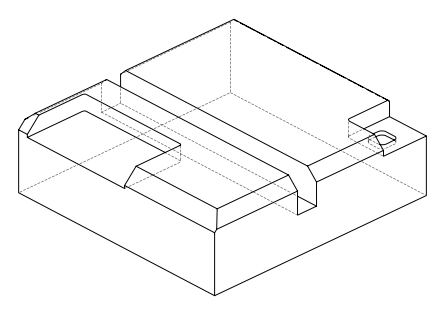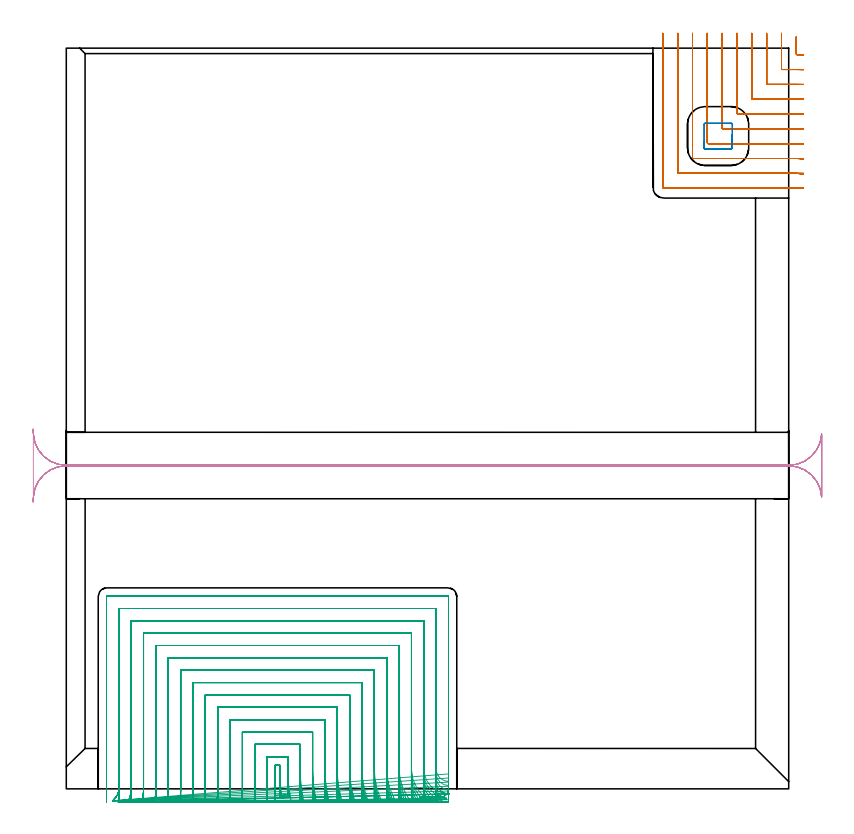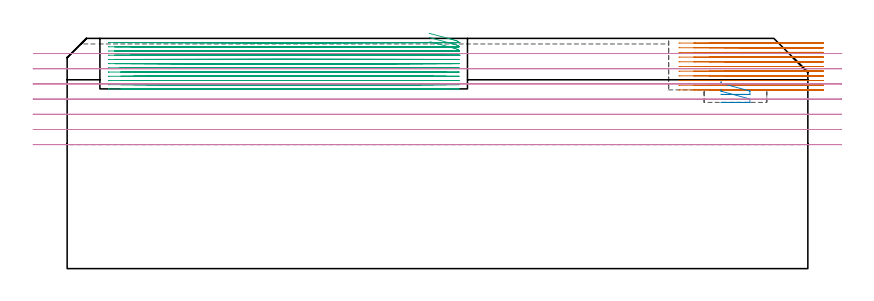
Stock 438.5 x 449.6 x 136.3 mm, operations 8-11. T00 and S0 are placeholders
(PLAN: 11 operations, 4 tool changes, 252.7 min)
(1 AREA_MILL | FG_CHAMFER_SURFACE | UGT0205_001 | 6.45 min | 11388 mm3)
(2 AREA_MILL_1 | FG_CHAMFER_SURFACE_1 | UGT0205_001 | 10.56 min | 36851 mm3)
(3 AREA_MILL_2 | FG_CHAMFER_SURFACE_2 | UGT0205_001 | 1.51 min | 7419 mm3)
(4 AREA_MILL_3 | FG_CHAMFER_SURFACE_3 | UGT0205_001 | 9.47 min | 15571 mm3)
(5 AREA_MILL_4 | FG_CHAMFER_SURFACE_4 | UGT0205_001 | 9.31 min | 31913 mm3)
(6 AREA_MILL_5 | FG_CHAMFER_SURFACE_5 | UGT0205_001 | 14.3 min | 59683 mm3)
(7 AREA_MILL_6 | FG_CHAMFER_SURFACE_6 | UGT0205_001 | 5.69 min | 1887 mm3)
(8 MILL_CORNER_NOTCH_RECTANGULAR | CORNER_NOTCH_RECTANGULAR | NXT0201_011 | Follow Part, ap 3, ae 75% | 24.22 min | 226849 mm3)
(9 MILL_RECTANGULAR_POCKET | POCKET_RECTANGULAR_STRAIGHT | UGT0201_104 | Follow Part, ap 5, ae 75% | 0.51 min | 9059 mm3)
(10 MILL_SLOT | SLOT_PARTIAL_RECTANGULAR | NXT0201_013 | Follow Part, ap 2.5, ae 75% | 156 min | 788472 mm3)
(11 MILL_RECTANGULAR_SLOT | SLOT_RECTANGULAR | UGT0201_019 | Follow Part, ap 10, ae 75% | 14.73 min | 1107672 mm3)
(TOOL UGT0205_001 | Chamfer Mill 20 x 3 x 45 deg. | D20 FL50 Z2)
(TOOL NXT0201_011 | ENDMILL 12mm [2P460-1200-NA 1630] | D12 FL38 Z6)
(TOOL UGT0201_104 | End Mill 20 mm | D20 FL22 Z2)
(TOOL NXT0201_013 | ENDMILL 10mm | D10 FL30 Z4)
(TOOL UGT0201_019 | End mill 40 mm | D40 FL63 Z6)
(OP 8 MILL_CORNER_NOTCH_RECTANGULAR)
G17 G21 G94 G90
T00 M6
G54
G17 G0 G90 X443.1 Y456.452 S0 M3
G43 Z146.3 H1
Z133.527
G94 G1 Y453.452 F250.
Y446.191 F500.
G3 X443.689 Y445.597 R0.6
G2 X444.5 Y445.586 R81.
G1 X447.499 Y445.529 F250.
G0 Z146.3
X434.1 Y458.6
Z133.527
G1 Y455.6
Y437.194 F500.
G3 X434.694 Y436.6 R0.6
G1 X442.972
G2 X444.5 Y436.584 R72.
G1 X447.499 Y436.52 F250.
G0 Z146.3
X425.1 Y458.6
Z133.527
G1 Y455.6
Y428.195 F500.
G3 X425.695 Y427.6 R0.6
G1 X442.972
G2 X444.5 Y427.581 R63.
G1 X447.499 Y427.509 F250.
G0 Z146.3
X416.1 Y458.6
Z133.527
G1 Y455.6
Y419.195 F500.
G3 X416.695 Y418.6 R0.6
G1 X442.972
G2 X444.5 Y418.578 R54.
G1 X447.499 Y418.494 F250.
G0 Z146.3
X407.1 Y458.6
Z133.527
G1 Y455.6
Y410.195 F500.
G3 X407.695 Y409.6 R0.6
G1 X442.972
G2 X444.5 Y409.574 R45.
G1 X447.498 Y409.472 F250.
G0 Z146.3
X398.1 Y458.6
Z133.527
G1 Y455.6
Y401.196 F500.
G3 X398.696 Y400.6 R0.6
G1 X442.972
G2 X444.5 Y400.568 R36.
G1 X447.497 Y400.44 F250.
G0 Z146.3
X389.1 Y458.6
Z133.527
G1 Y455.6
Y392.196 F500.
G3 X389.696 Y391.6 R0.6
G1 X442.972
G2 X444.5 Y391.557 R27.
G1 X447.495 Y391.387 F250.
G0 Z146.3
X380.1 Y458.6
Z133.527
G1 Y455.6
Y383.196 F500.
G3 X380.696 Y382.6 R0.6
G1 X442.972
G2 X444.5 Y382.535 R18.
G1 X447.489 Y382.28 F250.
G0 Z146.3
X371.1 Y458.6
Z133.527
G1 Y455.6
Y374.196 F500.
G3 X371.696 Y373.6 R0.6
G1 X442.972
G2 X444.5 Y373.469 R9.
G1 X447.456 Y372.96 F250.
G0 Z146.3
X362.1 Y458.6
Z133.527
G1 Y455.6
Y365.2 F500.
G3 X362.7 Y364.6 R0.6
G1 X442.972
X445.972 F250.
G0 Z146.3
X443.1 Y456.452
Z130.754
G1 Y453.452
Y446.191 F500.
G3 X443.689 Y445.597 R0.6
G2 X444.5 Y445.586 R81.
G1 X447.499 Y445.529 F250.
G0 Z146.3
X434.1 Y458.6
Z130.754
G1 Y455.6
Y437.194 F500.
G3 X434.694 Y436.6 R0.6
G1 X442.972
G2 X444.5 Y436.584 R72.
G1 X447.499 Y436.52 F250.
G0 Z146.3
X425.1 Y458.6
Z130.754
G1 Y455.6
Y428.195 F500.
G3 X425.695 Y427.6 R0.6
G1 X442.972
G2 X444.5 Y427.581 R63.
G1 X447.499 Y427.509 F250.
G0 Z146.3
X416.1 Y458.6
Z130.754
G1 Y455.6
Y419.195 F500.
G3 X416.695 Y418.6 R0.6
G1 X442.972
G2 X444.5 Y418.578 R54.
G1 X447.499 Y418.494 F250.
G0 Z146.3
X407.1 Y458.6
Z130.754
G1 Y455.6
Y410.195 F500.
G3 X407.695 Y409.6 R0.6
G1 X442.972
G2 X444.5 Y409.574 R45.
G1 X447.498 Y409.472 F250.
G0 Z146.3
X398.1 Y458.6
Z130.754
G1 Y455.6
Y401.196 F500.
G3 X398.696 Y400.6 R0.6
G1 X442.972
G2 X444.5 Y400.568 R36.
G1 X447.497 Y400.44 F250.
G0 Z146.3
X389.1 Y458.6
Z130.754
G1 Y455.6
Y392.196 F500.
G3 X389.696 Y391.6 R0.6
G1 X442.972
G2 X444.5 Y391.557 R27.
G1 X447.495 Y391.387 F250.
G0 Z146.3
X380.1 Y458.6
Z130.754
G1 Y455.6
Y383.196 F500.
G3 X380.696 Y382.6 R0.6
G1 X442.972
G2 X444.5 Y382.535 R18.
G1 X447.489 Y382.28 F250.
G0 Z146.3
X371.1 Y458.6
Z130.754
G1 Y455.6
Y374.196 F500.
G3 X371.696 Y373.6 R0.6
G1 X442.972
G2 X444.5 Y373.469 R9.
G1 X447.456 Y372.96 F250.
G0 Z146.3
X362.1 Y458.6
Z130.754
G1 Y455.6
Y365.2 F500.
G3 X362.7 Y364.6 R0.6
G1 X442.972
X445.972 F250.
G0 Z146.3
X443.1 Y456.452
Z127.982
G1 Y453.452
Y446.191 F500.
G3 X443.689 Y445.597 R0.6
G2 X444.5 Y445.586 R81.
G1 X447.499 Y445.529 F250.
G0 Z146.3
X434.1 Y458.6
Z127.982
G1 Y455.6
Y437.194 F500.
G3 X434.694 Y436.6 R0.6
G1 X442.972
G2 X444.5 Y436.584 R72.
G1 X447.499 Y436.52 F250.
G0 Z146.3
X425.1 Y458.6
Z127.982
G1 Y455.6
Y428.195 F500.
G3 X425.695 Y427.6 R0.6
G1 X442.972
G2 X444.5 Y427.581 R63.
G1 X447.499 Y427.509 F250.
G0 Z146.3
X416.1 Y458.6
Z127.982
G1 Y455.6
Y419.195 F500.
G3 X416.695 Y418.6 R0.6
G1 X442.972
G2 X444.5 Y418.578 R54.
G1 X447.499 Y418.494 F250.
G0 Z146.3
X407.1 Y458.6
Z127.982
G1 Y455.6
Y410.195 F500.
G3 X407.695 Y409.6 R0.6
G1 X442.972
G2 X444.5 Y409.574 R45.
G1 X447.498 Y409.472 F250.
G0 Z146.3
X398.1 Y458.6
Z127.982
G1 Y455.6
Y401.196 F500.
G3 X398.696 Y400.6 R0.6
G1 X442.972
G2 X444.5 Y400.568 R36.
G1 X447.497 Y400.44 F250.
G0 Z146.3
X389.1 Y458.6
Z127.982
G1 Y455.6
Y392.196 F500.
G3 X389.696 Y391.6 R0.6
G1 X442.972
G2 X444.5 Y391.557 R27.
G1 X447.495 Y391.387 F250.
G0 Z146.3
X380.1 Y458.6
Z127.982
G1 Y455.6
Y383.196 F500.
G3 X380.696 Y382.6 R0.6
G1 X442.972
G2 X444.5 Y382.535 R18.
G1 X447.489 Y382.28 F250.
G0 Z146.3
X371.1 Y458.6
Z127.982
G1 Y455.6
Y374.196 F500.
G3 X371.696 Y373.6 R0.6
G1 X442.972
G2 X444.5 Y373.469 R9.
G1 X447.456 Y372.96 F250.
G0 Z146.3
X362.1 Y458.6
Z127.982
G1 Y455.6
Y365.2 F500.
G3 X362.7 Y364.6 R0.6
G1 X442.972
X445.972 F250.
G0 Z146.3
X443.1 Y456.452
Z125.209
G1 Y453.452
Y446.191 F500.
G3 X443.689 Y445.597 R0.6
G2 X444.5 Y445.586 R81.
G1 X447.499 Y445.531 F250.
G0 Z146.3
X434.1 Y458.6
Z125.209
G1 Y455.6
Y437.194 F500.
G3 X434.694 Y436.6 R0.6
G1 X443.008
G2 X444.5 Y436.585 R72.
G1 X447.499 Y436.522 F250.
G0 Z146.3
X425.1 Y458.6
Z125.209
G1 Y455.6
Y428.195 F500.
G3 X425.695 Y427.6 R0.6
G1 X443.008
G2 X444.5 Y427.582 R63.
G1 X447.499 Y427.511 F250.
G0 Z146.3
X416.1 Y458.6
Z125.209
G1 Y455.6
Y419.195 F500.
G3 X416.695 Y418.6 R0.6
G1 X443.008
G2 X444.5 Y418.579 R54.
G1 X447.499 Y418.497 F250.
G0 Z146.3
X407.1 Y458.6
Z125.209
G1 Y455.6
Y410.195 F500.
G3 X407.695 Y409.6 R0.6
G1 X443.008
G2 X444.5 Y409.575 R45.
G1 X447.498 Y409.476 F250.
G0 Z146.3
X398.1 Y458.6
Z125.209
G1 Y455.6
Y401.196 F500.
G3 X398.696 Y400.6 R0.6
G1 X443.008
G2 X444.5 Y400.569 R36.
G1 X447.497 Y400.445 F250.
G0 Z146.3
X389.1 Y458.6
Z125.209
G1 Y455.6
Y392.196 F500.
G3 X389.696 Y391.6 R0.6
G1 X443.008
G2 X444.5 Y391.559 R27.
G1 X447.495 Y391.393 F250.
G0 Z146.3
X380.1 Y458.6
Z125.209
G1 Y455.6
Y383.196 F500.
G3 X380.696 Y382.6 R0.6
G1 X443.008
G2 X444.5 Y382.538 R18.
G1 X447.49 Y382.289 F250.
G0 Z146.3
X371.1 Y458.6
Z125.209
G1 Y455.6
Y374.196 F500.
G3 X371.696 Y373.6 R0.6
G1 X443.008
G2 X444.5 Y373.475 R9.
G1 X447.458 Y372.978 F250.
G0 Z146.3
X362.1 Y458.6
Z125.209
G1 Y455.6
Y365.2 F500.
G3 X362.7 Y364.6 R0.6
G1 X443.008
X446.008 F250.
G0 Z146.3
X443.1 Y456.452
Z122.436
G1 Y453.452
Y446.194 F500.
G3 X443.694 Y445.6 R0.6
G1 X444.279
X444.5
X447.5 Y445.592 F250.
G0 Z146.3
X434.1 Y458.6
Z122.436
G1 Y455.6
Y437.195 F500.
G3 X434.694 Y436.6 R0.6
G1 X444.279
X444.5
X447.5 Y436.59 F250.
G0 Z146.3
X425.1 Y458.6
Z122.436
G1 Y455.6
Y428.195 F500.
G3 X425.695 Y427.6 R0.6
G1 X444.279
X444.5
X447.5 Y427.589 F250.
G0 Z146.3
X416.1 Y458.6
Z122.436
G1 Y455.6
Y419.195 F500.
G3 X416.695 Y418.6 R0.6
G1 X444.279
X444.5
X447.5 Y418.587 F250.
G0 Z146.3
X407.1 Y458.6
Z122.436
G1 Y455.6
Y410.195 F500.
G3 X407.695 Y409.6 R0.6
G1 X444.279
X444.5 Y409.599
X447.5 Y409.585 F250.
G0 Z146.3
X398.1 Y458.6
Z122.436
G1 Y455.6
Y401.196 F500.
G3 X398.696 Y400.6 R0.6
G1 X444.279
X444.5 Y400.599
X447.5 Y400.581 F250.
G0 Z146.3
X389.1 Y458.6
Z122.436
G1 Y455.6
Y392.196 F500.
G3 X389.696 Y391.6 R0.6
G1 X444.279
X444.5 Y391.599
X447.5 Y391.575 F250.
G0 Z146.3
X380.1 Y458.6
Z122.436
G1 Y455.6
Y383.196 F500.
G3 X380.696 Y382.6 R0.6
G1 X444.279
G2 X444.5 Y382.599 R18.
G1 X447.5 Y382.562 F250.
G0 Z146.3
X371.1 Y458.6
Z122.436
G1 Y455.6
Y374.196 F500.
G3 X371.696 Y373.6 R0.6
G1 X444.279
G2 X444.5 Y373.597 R9.
G1 X447.499 Y373.524 F250.
G0 Z146.3
X362.1 Y458.6
Z122.436
G1 Y455.6
Y365.2 F500.
G3 X362.7 Y364.6 R0.6
G1 X444.279
X447.279 F250.
G0 Z146.3
X443.1 Y456.452
Z119.664
G1 Y453.452
Y446.194 F500.
G3 X443.694 Y445.6 R0.6
G1 X444.5
X447.5 F250.
G0 Z146.3
X434.1 Y458.6
Z119.664
G1 Y455.6
Y437.194 F500.
G3 X434.694 Y436.6 R0.6
G1 X444.5
X447.5 F250.
G0 Z146.3
X425.1 Y458.6
Z119.664
G1 Y455.6
Y428.195 F500.
G3 X425.695 Y427.6 R0.6
G1 X444.5
X447.5 F250.
G0 Z146.3
X416.1 Y458.6
Z119.664
G1 Y455.6
Y419.195 F500.
G3 X416.695 Y418.6 R0.6
G1 X444.5
X447.5 F250.
G0 Z146.3
X407.1 Y458.6
Z119.664
G1 Y455.6
Y410.195 F500.
G3 X407.695 Y409.6 R0.6
G1 X444.5
X447.5 F250.
G0 Z146.3
X398.1 Y458.6
Z119.664
G1 Y455.6
Y401.196 F500.
G3 X398.696 Y400.6 R0.6
G1 X444.5
X447.5 F250.
G0 Z146.3
X389.1 Y458.6
Z119.664
G1 Y455.6
Y392.196 F500.
G3 X389.696 Y391.6 R0.6
G1 X444.5
X447.5 F250.
G0 Z146.3
X380.1 Y458.6
Z119.664
G1 Y455.6
Y383.196 F500.
G3 X380.696 Y382.6 R0.6
G1 X444.5
X447.5 F250.
G0 Z146.3
X371.1 Y458.6
Z119.664
G1 Y455.6
Y374.196 F500.
G3 X371.696 Y373.6 R0.6
G1 X444.5
X447.5 F250.
G0 Z146.3
X362.1 Y458.6
Z119.664
G1 Y455.6
Y365.2 F500.
G3 X362.7 Y364.6 R0.6
G1 X444.5
X447.5 F250.
G0 Z146.3
X443.1 Y456.452
Z116.891
G1 Y453.452
Y446.194 F500.
G3 X443.694 Y445.6 R0.6
G1 X444.5
X447.5 F250.
G0 Z146.3
X434.1 Y458.6
Z116.891
G1 Y455.6
Y437.194 F500.
G3 X434.694 Y436.6 R0.6
G1 X444.5
X447.5 F250.
G0 Z146.3
X425.1 Y458.6
Z116.891
G1 Y455.6
Y428.195 F500.
G3 X425.695 Y427.6 R0.6
G1 X444.5
X447.5 F250.
G0 Z146.3
X416.1 Y458.6
Z116.891
G1 Y455.6
Y419.195 F500.
G3 X416.695 Y418.6 R0.6
G1 X444.5
X447.5 F250.
G0 Z146.3
X407.1 Y458.6
Z116.891
G1 Y455.6
Y410.195 F500.
G3 X407.695 Y409.6 R0.6
G1 X444.5
X447.5 F250.
G0 Z146.3
X398.1 Y458.6
Z116.891
G1 Y455.6
Y401.196 F500.
G3 X398.696 Y400.6 R0.6
G1 X444.5
X447.5 F250.
G0 Z146.3
X389.1 Y458.6
Z116.891
G1 Y455.6
Y392.196 F500.
G3 X389.696 Y391.6 R0.6
G1 X444.5
X447.5 F250.
G0 Z146.3
X380.1 Y458.6
Z116.891
G1 Y455.6
Y383.196 F500.
G3 X380.696 Y382.6 R0.6
G1 X444.5
X447.5 F250.
G0 Z146.3
X371.1 Y458.6
Z116.891
G1 Y455.6
Y374.196 F500.
G3 X371.696 Y373.6 R0.6
G1 X444.5
X447.5 F250.
G0 Z146.3
X362.1 Y458.6
Z116.891
G1 Y455.6
Y365.2 F500.
G3 X362.7 Y364.6 R0.6
G1 X444.5
X447.5 F250.
G0 Z146.3
X443.1 Y456.452
Z114.118
G1 Y453.452
Y446.194 F500.
G3 X443.694 Y445.6 R0.6
G1 X444.5
X447.5 F250.
G0 Z146.3
X434.1 Y458.6
Z114.118
G1 Y455.6
Y437.194 F500.
G3 X434.694 Y436.6 R0.6
G1 X444.5
X447.5 F250.
G0 Z146.3
X425.1 Y458.6
Z114.118
G1 Y455.6
Y428.195 F500.
G3 X425.695 Y427.6 R0.6
G1 X444.5
X447.5 F250.
G0 Z146.3
X416.1 Y458.6
Z114.118
G1 Y455.6
Y419.195 F500.
G3 X416.695 Y418.6 R0.6
G1 X444.5
X447.5 F250.
G0 Z146.3
X407.1 Y458.6
Z114.118
G1 Y455.6
Y410.195 F500.
G3 X407.695 Y409.6 R0.6
G1 X444.5
X447.5 F250.
G0 Z146.3
X398.1 Y458.6
Z114.118
G1 Y455.6
Y401.196 F500.
G3 X398.696 Y400.6 R0.6
G1 X444.5
X447.5 F250.
G0 Z146.3
X389.1 Y458.6
Z114.118
G1 Y455.6
Y392.196 F500.
G3 X389.696 Y391.6 R0.6
G1 X444.5
X447.5 F250.
G0 Z146.3
X380.1 Y458.6
Z114.118
G1 Y455.6
Y383.196 F500.
G3 X380.696 Y382.6 R0.6
G1 X444.5
X447.5 F250.
G0 Z146.3
X371.1 Y458.6
Z114.118
G1 Y455.6
Y374.196 F500.
G3 X371.696 Y373.6 R0.6
G1 X444.5
X447.5 F250.
G0 Z146.3
X362.1 Y458.6
Z114.118
G1 Y455.6
Y365.2 F500.
G3 X362.7 Y364.6 R0.6
G1 X444.5
X447.5 F250.
G0 Z146.3
X443.1 Y456.452
Z111.345
G1 Y453.452
Y446.194 F500.
G3 X443.694 Y445.6 R0.6
G1 X444.5
X447.5 F250.
G0 Z146.3
X434.1 Y458.6
Z111.345
G1 Y455.6
Y437.194 F500.
G3 X434.694 Y436.6 R0.6
G1 X444.5
X447.5 F250.
G0 Z146.3
X425.1 Y458.6
Z111.345
G1 Y455.6
Y428.195 F500.
G3 X425.695 Y427.6 R0.6
G1 X444.5
X447.5 F250.
G0 Z146.3
X416.1 Y458.6
Z111.345
G1 Y455.6
Y419.195 F500.
G3 X416.695 Y418.6 R0.6
G1 X444.5
X447.5 F250.
G0 Z146.3
X407.1 Y458.6
Z111.345
G1 Y455.6
Y410.195 F500.
G3 X407.695 Y409.6 R0.6
G1 X444.5
X447.5 F250.
G0 Z146.3
X398.1 Y458.6
Z111.345
G1 Y455.6
Y401.196 F500.
G3 X398.696 Y400.6 R0.6
G1 X444.5
X447.5 F250.
G0 Z146.3
X389.1 Y458.6
Z111.345
G1 Y455.6
Y392.196 F500.
G3 X389.696 Y391.6 R0.6
G1 X444.5
X447.5 F250.
G0 Z146.3
X380.1 Y458.6
Z111.345
G1 Y455.6
Y383.196 F500.
G3 X380.696 Y382.6 R0.6
G1 X444.5
X447.5 F250.
G0 Z146.3
X371.1 Y458.6
Z111.345
G1 Y455.6
Y374.196 F500.
G3 X371.696 Y373.6 R0.6
G1 X444.5
X447.5 F250.
G0 Z146.3
X362.1 Y458.6
Z111.345
G1 Y455.6
Y365.2 F500.
G3 X362.7 Y364.6 R0.6
G1 X444.5
X447.5 F250.
G0 Z146.3
X443.1 Y456.452
Z108.573
G1 Y453.452
Y446.194 F500.
G3 X443.694 Y445.6 R0.6
G1 X444.5
X447.5 F250.
G0 Z146.3
X434.1 Y458.6
Z108.573
G1 Y455.6
Y437.194 F500.
G3 X434.694 Y436.6 R0.6
G1 X444.5
X447.5 F250.
G0 Z146.3
X425.1 Y458.6
Z108.573
G1 Y455.6
Y428.195 F500.
G3 X425.695 Y427.6 R0.6
G1 X444.5
X447.5 F250.
G0 Z146.3
X416.1 Y458.6
Z108.573
G1 Y455.6
Y419.195 F500.
G3 X416.695 Y418.6 R0.6
G1 X444.5
X447.5 F250.
G0 Z146.3
X407.1 Y458.6
Z108.573
G1 Y455.6
Y410.195 F500.
G3 X407.695 Y409.6 R0.6
G1 X444.5
X447.5 F250.
G0 Z146.3
X398.1 Y458.6
Z108.573
G1 Y455.6
Y401.196 F500.
G3 X398.696 Y400.6 R0.6
G1 X444.5
X447.5 F250.
G0 Z146.3
X389.1 Y458.6
Z108.573
G1 Y455.6
Y392.196 F500.
G3 X389.696 Y391.6 R0.6
G1 X444.5
X447.5 F250.
G0 Z146.3
X380.1 Y458.6
Z108.573
G1 Y455.6
Y383.196 F500.
G3 X380.696 Y382.6 R0.6
G1 X444.5
X447.5 F250.
G0 Z146.3
X371.1 Y458.6
Z108.573
G1 Y455.6
Y374.196 F500.
G3 X371.696 Y373.6 R0.6
G1 X444.5
X447.5 F250.
G0 Z146.3
X362.1 Y458.6
Z108.573
G1 Y455.6
Y365.2 F500.
G3 X362.7 Y364.6 R0.6
G1 X444.5
X447.5 F250.
G0 Z146.3
X443.1 Y456.452
Z105.8
G1 Y453.452
Y446.194 F500.
G3 X443.694 Y445.6 R0.6
G1 X444.5
X447.5 F250.
G0 Z146.3
X434.1 Y458.6
Z105.8
G1 Y455.6
Y437.194 F500.
G3 X434.694 Y436.6 R0.6
G1 X444.5
X447.5 F250.
G0 Z146.3
X425.1 Y458.6
Z105.8
G1 Y455.6
Y428.195 F500.
G3 X425.695 Y427.6 R0.6
G1 X444.5
X447.5 F250.
G0 Z146.3
X416.1 Y458.6
Z105.8
G1 Y455.6
Y419.195 F500.
G3 X416.695 Y418.6 R0.6
G1 X444.5
X447.5 F250.
G0 Z146.3
X407.1 Y458.6
Z105.8
G1 Y455.6
Y410.195 F500.
G3 X407.695 Y409.6 R0.6
G1 X444.5
X447.5 F250.
G0 Z146.3
X398.1 Y458.6
Z105.8
G1 Y455.6
Y401.196 F500.
G3 X398.696 Y400.6 R0.6
G1 X444.5
X447.5 F250.
G0 Z146.3
X389.1 Y458.6
Z105.8
G1 Y455.6
Y392.196 F500.
G3 X389.696 Y391.6 R0.6
G1 X444.5
X447.5 F250.
G0 Z146.3
X380.1 Y458.6
Z105.8
G1 Y455.6
Y383.196 F500.
G3 X380.696 Y382.6 R0.6
G1 X444.5
X447.5 F250.
G0 Z146.3
X371.1 Y458.6
Z105.8
G1 Y455.6
Y374.196 F500.
G3 X371.696 Y373.6 R0.6
G1 X444.5
X447.5 F250.
G0 Z146.3
X362.1 Y458.6
Z105.8
G1 Y455.6
Y365.2 F500.
G3 X362.7 Y364.6 R0.6
G1 X444.5
X447.5 F250.
G0 Z146.3
M5
M2
(OP 9 MILL_RECTANGULAR_POCKET)
G17 G21 G94 G90
T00 M6
G54
G17 G0 G90 X387.1 Y392.921 S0 M3
G43 Z146.3 H0
Z110.875
G94 G1 Y389.1 Z109.851 F250.
Y389.016 Z109.829
X387.166 Y388.792 Z109.766
X387.301 Y388.601 Z109.703
X387.492 Y388.466 Z109.641
X387.716 Y388.4 Z109.578
X403.584 Z105.326
X403.808 Y388.466 Z105.264
X403.999 Y388.601 Z105.201
X404.134 Y388.792 Z105.138
X404.2 Y389.016 Z105.076
Y396.25 Z103.137
Y403.4 F500.
G3 X403.5 Y404.1 R0.7
G1 X387.8
G3 X387.1 Y403.4 R0.7
G1 Y389.1
G3 X387.8 Y388.4 R0.7
G1 X403.5
G3 X404.2 Y389.1 R0.7
G1 Y396.25
Y397.25
G0 X387.1 Y392.921 Z106.137
G1 Y389.1 Z105.114 F250.
Y389.016 Z105.091
X387.166 Y388.792 Z105.028
X387.301 Y388.601 Z104.966
X387.492 Y388.466 Z104.903
X387.716 Y388.4 Z104.841
X403.584 Z100.589
X403.808 Y388.466 Z100.526
X403.999 Y388.601 Z100.464
X404.134 Y388.792 Z100.401
X404.2 Y389.016 Z100.338
Y396.25 Z98.4
Y403.4 F500.
G3 X403.5 Y404.1 R0.7
G1 X387.8
G3 X387.1 Y403.4 R0.7
G1 Y389.1
G3 X387.8 Y388.4 R0.7
G1 X403.5
G3 X404.2 Y389.1 R0.7
G1 Y396.25
Y397.25
G0 Z146.3
M5
M2
(OP 10 MILL_SLOT)
G17 G21 G94 G90
T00 M6
G54
G17 G0 G90 X136.533 Y-7.954 S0 M3
G43 Z146.3 H0
Z133.808
G94 G1 X136.007 Y-5. F250.
G2 X135.691 Y-3.117 R97.5 F500.
G1 X130.752 Y-3.896
G3 X126.821 Y-4.127 R5.
X126.9 Y-0.108 R102.5
G1 Y14.5
X129.5
Y12.077
G3 X130.752 Y-3.896 R102.5
G1 X135.691 Y-3.117
G2 X134.5 Y12.077 R97.5
G1 Y19.5
X121.9
Y-0.108
G2 X121.777 Y-5. R97.5
G1 X121.627 Y-7.996 F250.
X144.204 Y-7.946
X143.635 Y-5.
G2 X142. Y12.077 R90. F500.
G1 Y27.
X114.4
Y-0.108
G2 X114.267 Y-5. R90.
G1 X114.104 Y-7.996 F250.
X151.908 Y-7.935
X151.287 Y-5.
G2 X149.5 Y12.077 R82.5 F500.
G1 Y34.5
X106.9
Y-0.108
G2 X106.755 Y-5. R82.5
G1 X106.577 Y-7.995 F250.
X159.653 Y-7.921
X158.97 Y-5.
G2 X157. Y12.077 R75. F500.
G1 Y42.
X99.4
Y-0.108
G2 X99.24 Y-5. R75.
G1 X99.045 Y-7.994 F250.
X167.455 Y-7.902
X166.696 Y-5.
G2 X164.5 Y12.077 R67.5 F500.
G1 Y49.5
X91.9
Y-0.108
G2 X91.722 Y-5. R67.5
G1 X91.505 Y-7.992 F250.
X175.335 Y-7.876
X174.482 Y-5.
G2 X172. Y12.077 R60. F500.
G1 Y57.
X84.4
Y-0.108
G2 X84.2 Y-5. R60.
G1 X83.956 Y-7.99 F250.
X183.331 Y-7.837
X182.355 Y-5.
G2 X179.5 Y12.077 R52.5 F500.
G1 Y64.5
X76.9
Y-0.108
G2 X76.672 Y-5. R52.5
G1 X76.392 Y-7.987 F250.
X191.505 Y-7.776
X190.366 Y-5.
G2 X187. Y12.077 R45. F500.
G1 Y72.
X69.4
Y-0.108
G2 X69.133 Y-5. R45.
G1 X68.807 Y-7.982 F250.
X199.98 Y-7.671
X198.614 Y-5.
G2 X194.5 Y12.077 R37.5 F500.
G1 Y79.5
X61.9
Y-0.108
G2 X61.58 Y-5. R37.5
G1 X61.188 Y-7.974 F250.
X209.042 Y-7.467
X207.335 Y-5.
G2 X202. Y12.077 R30. F500.
G1 Y87.
X54.4
Y-0.108
G2 X53.998 Y-5. R30.
G1 X53.509 Y-7.96 F250.
X219.627 Y-6.953
X217.35 Y-5.
G2 X209.5 Y12.077 R22.5 F500.
G1 Y94.5
X46.9
Y-0.108
G2 X46.362 Y-5. R22.5
G1 X45.709 Y-7.928 F250.
X232.574 Y-2.987 F500.
X231.077 Y-2.895 F250.
G2 X217. Y12.077 R15. F500.
G1 Y102.
X39.4
Y-0.108
G2 X38.58 Y-5. R15.
G1 X37.601 Y-7.836 F250.
G0 X214.364 Y-5. Z139.3
G1 X227. Z135.914
X227.316 Z135.829
X228.111 Y-4.885 Z135.614
X228.877 Y-4.645 Z135.399
X229.595 Y-4.285 Z135.184
X230.246 Y-3.816 Z134.969
X230.814 Y-3.248 Z134.754
X231.284 Y-2.597 Z134.538
X231.644 Y-1.879 Z134.323
X231.885 Y-1.113 Z134.108
X232. Y-0.319 Z133.893
Y-0.002 Z133.808
Y4.577
G2 X224.5 Y12.077 R7.5 F500.
G1 Y109.5
X31.9
Y-0.108
G2 X30.085 Y-5. R7.5
G1 X28.128 Y-7.274 F250.
X232. Y9.077 F500.
Y12.077 F250.
Y116.7 F500.
G3 X231.7 Y117. R0.3
G1 X24.7
G3 X24.4 Y116.7 R0.3
G1 Y-0.108
Y-3.108 F250.
G0 Z146.3
X126.64 Y-7.997
Z131.317
G1 X126.783 Y-5.
G3 X126.9 Y-0.108 R102.5 F500.
G1 Y14.5
X129.5
Y9.584
G3 X130.543 Y-5. R102.5
G1 X135.597
G2 X134.5 Y9.584 R97.5
G1 Y19.5
X121.9
Y-0.108
G2 X121.777 Y-5. R97.5
G1 X121.627 Y-7.996 F250.
X143.676 Y-7.96
X143.19 Y-5.
G2 X142. Y9.584 R90. F500.
G1 Y27.
X114.4
Y-0.108
G2 X114.267 Y-5. R90.
G1 X114.104 Y-7.996 F250.
X151.33 Y-7.953
X150.799 Y-5.
G2 X149.5 Y9.584 R82.5 F500.
G1 Y34.5
X106.9
Y-0.108
G2 X106.755 Y-5. R82.5
G1 X106.577 Y-7.995 F250.
X159.015 Y-7.943
X158.432 Y-5.
G2 X157. Y9.584 R75. F500.
G1 Y42.
X99.4
Y-0.108
G2 X99.24 Y-5. R75.
G1 X99.045 Y-7.994 F250.
X166.743 Y-7.929
X166.094 Y-5.
G2 X164.5 Y9.584 R67.5 F500.
G1 Y49.5
X91.9
Y-0.108
G2 X91.722 Y-5. R67.5
G1 X91.505 Y-7.992 F250.
X174.529 Y-7.91
X173.799 Y-5.
G2 X172. Y9.584 R60. F500.
G1 Y57.
X84.4
Y-0.108
G2 X84.2 Y-5. R60.
G1 X83.956 Y-7.99 F250.
X182.4 Y-7.882
X181.566 Y-5.
G2 X179.5 Y9.584 R52.5 F500.
G1 Y64.5
X76.9
Y-0.108
G2 X76.672 Y-5. R52.5
G1 X76.392 Y-7.987 F250.
X190.401 Y-7.838
X189.429 Y-5.
G2 X187. Y9.584 R45. F500.
G1 Y72.
X69.4
Y-0.108
G2 X69.133 Y-5. R45.
G1 X68.807 Y-7.982 F250.
X198.619 Y-7.764
X197.452 Y-5.
G2 X194.5 Y9.584 R37.5 F500.
G1 Y79.5
X61.9
Y-0.108
G2 X61.58 Y-5. R37.5
G1 X61.188 Y-7.974 F250.
X207.242 Y-7.622
X205.784 Y-5.
G2 X202. Y9.584 R30. F500.
G1 Y87.
X54.4
Y-0.108
G2 X53.998 Y-5. R30.
G1 X53.509 Y-7.96 F250.
X216.811 Y-7.284
X214.867 Y-5.
G2 X209.5 Y9.584 R22.5 F500.
G1 Y94.5
X46.9
Y-0.108
G2 X46.362 Y-5. R22.5
G1 X45.709 Y-7.928 F250.
X230.949 Y-5.677
X228.055 Y-4.888
G2 X217. Y9.584 R15. F500.
G1 Y102.
X39.4
Y-0.108
G2 X38.58 Y-5. R15.
G1 X37.601 Y-7.836 F250.
G0 X214.364 Y-5. Z136.808
G1 X227. Z133.422
X227.316 Z133.338
X228.111 Y-4.885 Z133.123
X228.877 Y-4.645 Z132.907
X229.595 Y-4.285 Z132.692
X230.246 Y-3.816 Z132.477
X230.814 Y-3.248 Z132.262
X231.284 Y-2.597 Z132.047
X231.644 Y-1.879 Z131.832
X231.885 Y-1.113 Z131.617
X232. Y-0.319 Z131.401
Y-0.002 Z131.317
Y2.084
G2 X224.5 Y9.584 R7.5 F500.
G1 Y109.5
X31.9
Y-0.108
G2 X30.085 Y-5. R7.5
G1 X28.128 Y-7.274 F250.
X232. Y6.584 F500.
Y9.584 F250.
Y116.7 F500.
G3 X231.7 Y117. R0.3
G1 X24.7
G3 X24.4 Y116.7 R0.3
G1 Y-0.108
Y-3.108 F250.
G0 Z146.3
X126.64 Y-7.997
Z128.825
G1 X126.783 Y-5.
G3 X126.9 Y-0.108 R102.5 F500.
G1 Y14.5
X129.5
Y7.092
G3 X130.216 Y-5. R102.5
G1 X135.253
G2 X134.5 Y7.092 R97.5
G1 Y19.5
X121.9
Y-0.108
G2 X121.777 Y-5. R97.5
G1 X121.627 Y-7.996 F250.
X143.219 Y-7.973
X142.816 Y-5.
G2 X142. Y7.092 R90. F500.
G1 Y27.
X114.4
Y-0.108
G2 X114.267 Y-5. R90.
G1 X114.104 Y-7.996 F250.
X150.831 Y-7.968
X150.391 Y-5.
G2 X149.5 Y7.092 R82.5 F500.
G1 Y34.5
X106.9
Y-0.108
G2 X106.755 Y-5. R82.5
G1 X106.577 Y-7.995 F250.
X158.465 Y-7.961
X157.981 Y-5.
G2 X157. Y7.092 R75. F500.
G1 Y42.
X99.4
Y-0.108
G2 X99.24 Y-5. R75.
G1 X99.045 Y-7.994 F250.
X166.129 Y-7.951
X165.592 Y-5.
G2 X164.5 Y7.092 R67.5 F500.
G1 Y49.5
X91.9
Y-0.108
G2 X91.722 Y-5. R67.5
G1 X91.505 Y-7.992 F250.
X173.836 Y-7.938
X173.231 Y-5.
G2 X172. Y7.092 R60. F500.
G1 Y57.
X84.4
Y-0.108
G2 X84.2 Y-5. R60.
G1 X83.956 Y-7.99 F250.
X181.602 Y-7.919
X180.911 Y-5.
G2 X179.5 Y7.092 R52.5 F500.
G1 Y64.5
X76.9
Y-0.108
G2 X76.672 Y-5. R52.5
G1 X76.392 Y-7.987 F250.
X189.461 Y-7.89
X188.655 Y-5.
G2 X187. Y7.092 R45. F500.
G1 Y72.
X69.4
Y-0.108
G2 X69.133 Y-5. R45.
G1 X68.807 Y-7.982 F250.
X197.47 Y-7.84
X196.503 Y-5.
G2 X194.5 Y7.092 R37.5 F500.
G1 Y79.5
X61.9
Y-0.108
G2 X61.58 Y-5. R37.5
G1 X61.188 Y-7.974 F250.
X205.754 Y-7.746
X204.545 Y-5.
G2 X202. Y7.092 R30. F500.
G1 Y87.
X54.4
Y-0.108
G2 X53.998 Y-5. R30.
G1 X53.509 Y-7.96 F250.
X214.637 Y-7.53
X213.025 Y-5.
G2 X209.5 Y7.092 R22.5 F500.
G1 Y94.5
X46.9
Y-0.108
G2 X46.362 Y-5. R22.5
G1 X45.709 Y-7.928 F250.
X225.542 Y-6.775
X223.123 Y-5.
G2 X217. Y7.092 R15. F500.
G1 Y102.
X39.4
Y-0.108
G2 X38.58 Y-5. R15.
G1 X37.601 Y-7.836 F250.
G0 X214.77 Y-5. Z134.317
G1 X227.316 Z130.955
X228.159 Y-4.874 Z130.726
X228.969 Y-4.607 Z130.498
X229.721 Y-4.207 Z130.27
X230.395 Y-3.684 Z130.041
X230.97 Y-3.056 Z129.813
X231.431 Y-2.339 Z129.584
X231.763 Y-1.554 Z129.356
X231.957 Y-0.724 Z129.128
X232. Y-0.206 Z128.988
Y-0.002 Z128.934
Y-0.206 Z128.879
X231.983 Y-0.408 Z128.825
G2 X224.5 Y7.092 R7.5 F500.
G1 Y109.5
X31.9
Y-0.108
G2 X30.085 Y-5. R7.5
G1 X28.128 Y-7.274 F250.
X232. Y4.092 F500.
Y7.092 F250.
Y116.7 F500.
G3 X231.7 Y117. R0.3
G1 X24.7
G3 X24.4 Y116.7 R0.3
G1 Y-0.108
Y-3.108 F250.
G0 Z146.3
X126.64 Y-7.997
Z126.333
G1 X126.783 Y-5.
G3 X126.9 Y-0.108 R102.5 F500.
G1 Y14.5
X129.5
Y4.598
G3 X129.95 Y-5. R102.5
G1 X134.974
G2 X134.5 Y4.598 R97.5
G1 Y19.5
X121.9
Y-0.108
G2 X121.777 Y-5. R97.5
G1 X121.627 Y-7.996 F250.
X142.833 Y-7.983
X142.513 Y-5.
G2 X142. Y4.598 R90. F500.
G1 Y27.
X114.4
Y-0.108
G2 X114.267 Y-5. R90.
G1 X114.104 Y-7.996 F250.
X150.409 Y-7.98
X150.06 Y-5.
G2 X149.5 Y4.598 R82.5 F500.
G1 Y34.5
X106.9
Y-0.108
G2 X106.755 Y-5. R82.5
G1 X106.577 Y-7.995 F250.
X158.001 Y-7.975
X157.617 Y-5.
G2 X157. Y4.598 R75. F500.
G1 Y42.
X99.4
Y-0.108
G2 X99.24 Y-5. R75.
G1 X99.045 Y-7.994 F250.
X165.613 Y-7.97
X165.186 Y-5.
G2 X164.5 Y4.598 R67.5 F500.
G1 Y49.5
X91.9
Y-0.108
G2 X91.722 Y-5. R67.5
G1 X91.505 Y-7.992 F250.
X173.253 Y-7.961
X172.773 Y-5.
G2 X172. Y4.598 R60. F500.
G1 Y57.
X84.4
Y-0.108
G2 X84.2 Y-5. R60.
G1 X83.956 Y-7.99 F250.
X180.933 Y-7.949
X180.385 Y-5.
G2 X179.5 Y4.598 R52.5 F500.
G1 Y64.5
X76.9
Y-0.108
G2 X76.672 Y-5. R52.5
G1 X76.392 Y-7.987 F250.
X188.675 Y-7.931
X188.036 Y-5.
G2 X187. Y4.598 R45. F500.
G1 Y72.
X69.4
Y-0.108
G2 X69.133 Y-5. R45.
G1 X68.807 Y-7.982 F250.
X196.517 Y-7.9
X195.749 Y-5.
G2 X194.5 Y4.598 R37.5 F500.
G1 Y79.5
X61.9
Y-0.108
G2 X61.58 Y-5. R37.5
G1 X61.188 Y-7.974 F250.
X204.537 Y-7.842
X203.577 Y-5.
G2 X202. Y4.598 R30. F500.
G1 Y87.
X54.4
Y-0.108
G2 X53.998 Y-5. R30.
G1 X53.509 Y-7.96 F250.
X212.93 Y-7.713
X211.65 Y-5.
G2 X209.5 Y4.598 R22.5 F500.
G1 Y94.5
X46.9
Y-0.108
G2 X46.362 Y-5. R22.5
G1 X45.709 Y-7.928 F250.
X222.393 Y-7.305
X220.473 Y-5.
G2 X217. Y4.598 R15. F500.
G1 Y102.
X39.4
Y-0.108
G2 X38.58 Y-5. R15.
G1 X37.601 Y-7.836 F250.
X232.599 Y-3.027 F500.
X231.109 Y-2.849 F250.
G2 X224.5 Y4.598 R7.5 F500.
G1 Y109.5
X31.9
Y-0.108
G2 X30.085 Y-5. R7.5
G1 X28.128 Y-7.274 F250.
X232. Y1.598 F500.
Y4.598 F250.
Y116.7 F500.
G3 X231.7 Y117. R0.3
G1 X24.7
G3 X24.4 Y116.7 R0.3
G1 Y-0.108
Y-3.108 F250.
G0 Z146.3
X126.64 Y-7.997
Z123.842
G1 X126.783 Y-5.
G3 X126.9 Y-0.108 R102.5 F500.
G1 Y14.5
X129.5
Y1.694
G3 X129.719 Y-5. R102.5
G1 X134.73
G2 X134.5 Y1.694 R97.5
G1 Y19.5
X121.9
Y-0.108
G2 X121.777 Y-5. R97.5
G1 X121.627 Y-7.996 F250.
X142.472 Y-7.992
X142.249 Y-5.
G2 X142. Y1.694 R90. F500.
G1 Y27.
X114.4
Y-0.108
G2 X114.267 Y-5. R90.
G1 X114.104 Y-7.996 F250.
X150.015 Y-7.99
X149.772 Y-5.
G2 X149.5 Y1.694 R82.5 F500.
G1 Y34.5
X106.9
Y-0.108
G2 X106.755 Y-5. R82.5
G1 X106.577 Y-7.995 F250.
X157.567 Y-7.988
X157.299 Y-5.
G2 X157. Y1.694 R75. F500.
G1 Y42.
X99.4
Y-0.108
G2 X99.24 Y-5. R75.
G1 X99.045 Y-7.994 F250.
X165.13 Y-7.985
X164.833 Y-5.
G2 X164.5 Y1.694 R67.5 F500.
G1 Y49.5
X91.9
Y-0.108
G2 X91.722 Y-5. R67.5
G1 X91.505 Y-7.992 F250.
X172.709 Y-7.981
X172.375 Y-5.
G2 X172. Y1.694 R60. F500.
G1 Y57.
X84.4
Y-0.108
G2 X84.2 Y-5. R60.
G1 X83.956 Y-7.99 F250.
X180.311 Y-7.976
X179.928 Y-5.
G2 X179.5 Y1.694 R52.5 F500.
G1 Y64.5
X76.9
Y-0.108
G2 X76.672 Y-5. R52.5
G1 X76.392 Y-7.987 F250.
X187.947 Y-7.967
X187.501 Y-5.
G2 X187. Y1.694 R45. F500.
G1 Y72.
X69.4
Y-0.108
G2 X69.133 Y-5. R45.
G1 X68.807 Y-7.982 F250.
X195.638 Y-7.952
X195.102 Y-5.
G2 X194.5 Y1.694 R37.5 F500.
G1 Y79.5
X61.9
Y-0.108
G2 X61.58 Y-5. R37.5
G1 X61.188 Y-7.974 F250.
X203.426 Y-7.924
X202.756 Y-5.
G2 X202. Y1.694 R30. F500.
G1 Y87.
X54.4
Y-0.108
G2 X53.998 Y-5. R30.
G1 X53.509 Y-7.96 F250.
X211.411 Y-7.864
X210.519 Y-5.
G2 X209.5 Y1.694 R22.5 F500.
G1 Y94.5
X46.9
Y-0.108
G2 X46.362 Y-5. R22.5
G1 X45.709 Y-7.928 F250.
X219.915 Y-7.685
X218.576 Y-5.
G2 X217. Y1.694 R15. F500.
G1 Y102.
X39.4
Y-0.108
G2 X38.58 Y-5. R15.
G1 X37.601 Y-7.836 F250.
X230.907 Y-6.31
X228.298 Y-4.829
G2 X224.5 Y1.694 R7.5 F500.
G1 Y109.5
X31.9
Y-0.108
G2 X30.085 Y-5. R7.5
G1 X28.128 Y-7.274 F250.
X232. Y-1.306 F500.
Y1.694 F250.
Y116.7 F500.
G3 X231.7 Y117. R0.3
G1 X24.7
G3 X24.4 Y116.7 R0.3
G1 Y-0.108
Y-3.108 F250.
G0 Z146.3
X126.656 Y-7.997
Z121.35
G1 X126.793 Y-5.
G3 X126.9 Y-0.314 R102.5 F500.
G1 Y14.5
X129.5
Y-0.307
G3 X129.607 Y-5. R102.5
G1 X134.613
G2 X134.5 Y-0.307 R97.5
G1 Y19.5
X121.9
Y-0.314
G2 X121.787 Y-5. R97.5
G1 X121.643 Y-7.997 F250.
X142.279 Y-7.996
X142.122 Y-5.
G2 X142. Y-0.307 R90. F500.
G1 Y27.
X114.4
Y-0.314
G2 X114.278 Y-5. R90.
G1 X114.122 Y-7.996 F250.
X149.804 Y-7.995
X149.634 Y-5.
G2 X149.5 Y-0.307 R82.5 F500.
G1 Y34.5
X106.9
Y-0.314
G2 X106.767 Y-5. R82.5
G1 X106.596 Y-7.995 F250.
X157.335 Y-7.994
X157.147 Y-5.
G2 X157. Y-0.307 R75. F500.
G1 Y42.
X99.4
Y-0.314
G2 X99.253 Y-5. R75.
G1 X99.066 Y-7.994 F250.
X164.872 Y-7.993
X164.663 Y-5.
G2 X164.5 Y-0.307 R67.5 F500.
G1 Y49.5
X91.9
Y-0.314
G2 X91.737 Y-5. R67.5
G1 X91.529 Y-7.993 F250.
X172.418 Y-7.991
X172.184 Y-5.
G2 X172. Y-0.307 R60. F500.
G1 Y57.
X84.4
Y-0.314
G2 X84.217 Y-5. R60.
G1 X83.982 Y-7.991 F250.
X179.978 Y-7.988
X179.71 Y-5.
G2 X179.5 Y-0.307 R52.5 F500.
G1 Y64.5
X76.9
Y-0.314
G2 X76.69 Y-5. R52.5
G1 X76.423 Y-7.988 F250.
X187.558 Y-7.984
X187.245 Y-5.
G2 X187. Y-0.307 R45. F500.
G1 Y72.
X69.4
Y-0.314
G2 X69.155 Y-5. R45.
G1 X68.843 Y-7.984 F250.
X195.17 Y-7.976
X194.795 Y-5.
G2 X194.5 Y-0.307 R37.5 F500.
G1 Y79.5
X61.9
Y-0.314
G2 X61.606 Y-5. R37.5
G1 X61.231 Y-7.976 F250.
X202.839 Y-7.963
X202.369 Y-5.
G2 X202. Y-0.307 R30. F500.
G1 Y87.
X54.4
Y-0.314
G2 X54.032 Y-5. R30.
G1 X53.563 Y-7.963 F250.
X210.62 Y-7.934
X209.995 Y-5.
G2 X209.5 Y-0.307 R22.5 F500.
G1 Y94.5
X46.9
Y-0.314
G2 X46.407 Y-5. R22.5
G1 X45.782 Y-7.934 F250.
X218.691 Y-7.849
X217.753 Y-5.
G2 X217. Y-0.307 R15. F500.
G1 Y102.
X39.4
Y-0.314
G2 X38.649 Y-5. R15.
G1 X37.712 Y-7.85 F250.
X228.026 Y-7.34
X226.149 Y-5.
G2 X224.5 Y-0.307 R7.5 F500.
G1 Y109.5
X31.9
Y-0.314
G2 X30.256 Y-5. R7.5
G1 X28.381 Y-7.342 F250.
X232. Y-3.307 F500.
Y-0.307 F250.
Y116.7 F500.
G3 X231.7 Y117. R0.3
G1 X24.7
G3 X24.4 Y116.7 R0.3
G1 Y-0.314
Y-3.314 F250.
G0 Z146.3
X126.85 Y-8.
Z118.858
G1 X126.891 Y-5.
G3 X126.9 Y-3.618 R102.5 F500.
G1 Y14.5
X129.5
Y-3.623
G3 X129.509 Y-5. R102.5
G1 X134.51
G2 X134.5 Y-3.623 R97.5
G1 Y19.5
X121.9
Y-3.618
G2 X121.89 Y-5. R97.5
G1 X121.848 Y-8. F250.
X142.056
X142.011 Y-5.
G2 X142. Y-3.623 R90. F500.
G1 Y27.
X114.4
Y-3.618
G2 X114.389 Y-5. R90.
G1 X114.343 Y-8. F250.
X149.562
X149.511 Y-5.
G2 X149.5 Y-3.623 R82.5 F500.
G1 Y34.5
X106.9
Y-3.618
G2 X106.888 Y-5. R82.5
G1 X106.838 Y-8. F250.
X157.068 Y-7.999
X157.013 Y-5.
G2 X157. Y-3.623 R75. F500.
G1 Y42.
X99.4
Y-3.618
G2 X99.387 Y-5. R75.
G1 X99.332 Y-7.999 F250.
X164.575
X164.514 Y-5.
G2 X164.5 Y-3.623 R67.5 F500.
G1 Y49.5
X91.9
Y-3.618
G2 X91.886 Y-5. R67.5
G1 X91.824 Y-7.999 F250.
X172.085
X172.016 Y-5.
G2 X172. Y-3.623 R60. F500.
G1 Y57.
X84.4
Y-3.618
G2 X84.384 Y-5. R60.
G1 X84.315 Y-7.999 F250.
X179.597
X179.518 Y-5.
G2 X179.5 Y-3.623 R52.5 F500.
G1 Y64.5
X76.9
Y-3.618
G2 X76.882 Y-5. R52.5
G1 X76.803 Y-7.999 F250.
X187.113
X187.021 Y-5.
G2 X187. Y-3.623 R45. F500.
G1 Y72.
X69.4
Y-3.618
G2 X69.379 Y-5. R45.
G1 X69.287 Y-7.999 F250.
X194.635 Y-7.998
X194.525 Y-5.
G2 X194.5 Y-3.623 R37.5 F500.
G1 Y79.5
X61.9
Y-3.618
G2 X61.875 Y-5. R37.5
G1 X61.764 Y-7.998 F250.
X202.169 Y-7.997
X202.032 Y-5.
G2 X202. Y-3.623 R30. F500.
G1 Y87.
X54.4
Y-3.618
G2 X54.368 Y-5. R30.
G1 X54.23 Y-7.997 F250.
X209.726 Y-7.994
X209.542 Y-5.
G2 X209.5 Y-3.623 R22.5 F500.
G1 Y94.5
X46.9
Y-3.618
G2 X46.858 Y-5. R22.5
G1 X46.673 Y-7.994 F250.
X217.339 Y-7.987
X217.063 Y-5.
G2 X217. Y-3.623 R15. F500.
G1 Y102.
X39.4
Y-3.618
G2 X39.336 Y-5. R15.
G1 X39.06 Y-7.987 F250.
X225.178 Y-7.949
X224.627 Y-5.
G2 X224.5 Y-3.623 R7.5 F500.
G1 Y109.5
X31.9
Y-3.618
G2 X31.772 Y-5. R7.5
G1 X31.219 Y-7.949 F250.
X232. Y-6.623
Y-3.623
Y116.7 F500.
G3 X231.7 Y117. R0.3
G1 X24.7
G3 X24.4 Y116.7 R0.3
G1 Y-3.618
Y-6.618 F250.
G0 X126.897 Y-8. Z116.367
G1 X126.9 Y-5.
Y-4.914 F500.
Y14.5
X129.5
Y-4.915
Y-5.
X134.5
Y-4.915
Y19.5
X121.9
Y-4.914
Y-5.
X121.897 Y-8. F250.
X142.003
X142. Y-5.
Y-4.915 F500.
Y27.
X114.4
Y-4.914
Y-5.
X114.397 Y-8. F250.
X149.503
X149.5 Y-5.
Y-4.915 F500.
Y34.5
X106.9
Y-4.914
Y-5.
X106.897 Y-8. F250.
X157.003
X157. Y-5.
Y-4.915 F500.
Y42.
X99.4
Y-4.914
Y-5.
X99.397 Y-8. F250.
X164.504
X164.5 Y-5.
Y-4.915 F500.
Y49.5
X91.9
Y-4.914
Y-5.
X91.896 Y-8. F250.
X172.004
X172. Y-5.
Y-4.915 F500.
Y57.
X84.4
Y-4.914
Y-5.
X84.396 Y-8. F250.
X179.505
X179.5 Y-5.
Y-4.915 F500.
Y64.5
X76.9
Y-4.914
Y-5.
X76.895 Y-8. F250.
X187.006
X187. Y-5.
Y-4.915 F500.
Y72.
X69.4
Y-4.914
Y-5.
X69.394 Y-8. F250.
X194.507
X194.5 Y-5.
Y-4.915 F500.
Y79.5
X61.9
Y-4.914
Y-5.
X61.893 Y-8. F250.
X202.009
X202. Y-5.
Y-4.915 F500.
Y87.
X54.4
Y-4.914
Y-5.
X54.391 Y-8. F250.
X209.511
X209.5 Y-5.
Y-4.915 F500.
Y94.5
X46.9
Y-4.914
Y-5.
X46.888 Y-8. F250.
X217.017
X217. Y-5.
Y-4.915 F500.
Y102.
X39.4
Y-4.914
Y-5.
X39.383 Y-8. F250.
X224.534
X224.5 Y-5.
Y-4.915 F500.
Y109.5
X31.9
Y-4.914
Y-5.
X31.865 Y-8. F250.
X232. Y-7.915
Y-4.915
Y116.7 F500.
G3 X231.7 Y117. R0.3
G1 X24.7
G3 X24.4 Y116.7 R0.3
G1 Y-4.914
Y-7.914 F250.
G0 X126.9 Y-8. Z113.875
G1 Y-5.
Y14.5 F500.
X129.5
Y-5.
X134.5
Y19.5
X121.9
Y-5.
Y-8. F250.
X142.
Y-5.
Y27. F500.
X114.4
Y-5.
Y-8. F250.
X149.5
Y-5.
Y34.5 F500.
X106.9
Y-5.
Y-8. F250.
X157.
Y-5.
Y42. F500.
X99.4
Y-5.
Y-8. F250.
X164.5
Y-5.
Y49.5 F500.
X91.9
Y-5.
Y-8. F250.
X172.
Y-5.
Y57. F500.
X84.4
Y-5.
Y-8. F250.
X179.5
Y-5.
Y64.5 F500.
X76.9
Y-5.
Y-8. F250.
X187.
Y-5.
Y72. F500.
X69.4
Y-5.
Y-8. F250.
X194.5
Y-5.
Y79.5 F500.
X61.9
Y-5.
Y-8. F250.
X202.
Y-5.
Y87. F500.
X54.4
Y-5.
Y-8. F250.
X209.5
Y-5.
Y94.5 F500.
X46.9
Y-5.
Y-8. F250.
X217.
Y-5.
Y102. F500.
X39.4
Y-5.
Y-8. F250.
X224.5
Y-5.
Y109.5 F500.
X31.9
Y-5.
Y-8. F250.
X232.
Y-5.
Y116.7 F500.
G3 X231.7 Y117. R0.3
G1 X24.7
G3 X24.4 Y116.7 R0.3
G1 Y-5.
Y-8. F250.
G0 X126.9 Z111.383
G1 Y-5.
Y14.5 F500.
X129.5
Y-5.
X134.5
Y19.5
X121.9
Y-5.
Y-8. F250.
X142.
Y-5.
Y27. F500.
X114.4
Y-5.
Y-8. F250.
X149.5
Y-5.
Y34.5 F500.
X106.9
Y-5.
Y-8. F250.
X157.
Y-5.
Y42. F500.
X99.4
Y-5.
Y-8. F250.
X164.5
Y-5.
Y49.5 F500.
X91.9
Y-5.
Y-8. F250.
X172.
Y-5.
Y57. F500.
X84.4
Y-5.
Y-8. F250.
X179.5
Y-5.
Y64.5 F500.
X76.9
Y-5.
Y-8. F250.
X187.
Y-5.
Y72. F500.
X69.4
Y-5.
Y-8. F250.
X194.5
Y-5.
Y79.5 F500.
X61.9
Y-5.
Y-8. F250.
X202.
Y-5.
Y87. F500.
X54.4
Y-5.
Y-8. F250.
X209.5
Y-5.
Y94.5 F500.
X46.9
Y-5.
Y-8. F250.
X217.
Y-5.
Y102. F500.
X39.4
Y-5.
Y-8. F250.
X224.5
Y-5.
Y109.5 F500.
X31.9
Y-5.
Y-8. F250.
X232.
Y-5.
Y116.7 F500.
G3 X231.7 Y117. R0.3
G1 X24.7
G3 X24.4 Y116.7 R0.3
G1 Y-5.
Y-8. F250.
G0 X126.9 Z108.892
G1 Y-5.
Y14.5 F500.
X129.5
Y-5.
X134.5
Y19.5
X121.9
Y-5.
Y-8. F250.
X142.
Y-5.
Y27. F500.
X114.4
Y-5.
Y-8. F250.
X149.5
Y-5.
Y34.5 F500.
X106.9
Y-5.
Y-8. F250.
X157.
Y-5.
Y42. F500.
X99.4
Y-5.
Y-8. F250.
X164.5
Y-5.
Y49.5 F500.
X91.9
Y-5.
Y-8. F250.
X172.
Y-5.
Y57. F500.
X84.4
Y-5.
Y-8. F250.
X179.5
Y-5.
Y64.5 F500.
X76.9
Y-5.
Y-8. F250.
X187.
Y-5.
Y72. F500.
X69.4
Y-5.
Y-8. F250.
X194.5
Y-5.
Y79.5 F500.
X61.9
Y-5.
Y-8. F250.
X202.
Y-5.
Y87. F500.
X54.4
Y-5.
Y-8. F250.
X209.5
Y-5.
Y94.5 F500.
X46.9
Y-5.
Y-8. F250.
X217.
Y-5.
Y102. F500.
X39.4
Y-5.
Y-8. F250.
X224.5
Y-5.
Y109.5 F500.
X31.9
Y-5.
Y-8. F250.
X232.
Y-5.
Y116.7 F500.
G3 X231.7 Y117. R0.3
G1 X24.7
G3 X24.4 Y116.7 R0.3
G1 Y-5.
Y-8. F250.
G0 X126.9 Z106.4
G1 Y-5.
Y14.5 F500.
X129.5
Y-5.
X134.5
Y19.5
X121.9
Y-5.
Y-8. F250.
X142.
Y-5.
Y27. F500.
X114.4
Y-5.
Y-8. F250.
X149.5
Y-5.
Y34.5 F500.
X106.9
Y-5.
Y-8. F250.
X157.
Y-5.
Y42. F500.
X99.4
Y-5.
Y-8. F250.
X164.5
Y-5.
Y49.5 F500.
X91.9
Y-5.
Y-8. F250.
X172.
Y-5.
Y57. F500.
X84.4
Y-5.
Y-8. F250.
X179.5
Y-5.
Y64.5 F500.
X76.9
Y-5.
Y-8. F250.
X187.
Y-5.
Y72. F500.
X69.4
Y-5.
Y-8. F250.
X194.5
Y-5.
Y79.5 F500.
X61.9
Y-5.
Y-8. F250.
X202.
Y-5.
Y87. F500.
X54.4
Y-5.
Y-8. F250.
X209.5
Y-5.
Y94.5 F500.
X46.9
Y-5.
Y-8. F250.
X217.
Y-5.
Y102. F500.
X39.4
Y-5.
Y-8. F250.
X224.5
Y-5.
Y109.5 F500.
X31.9
Y-5.
Y-8. F250.
X232.
Y-5.
Y116.7 F500.
G3 X231.7 Y117. R0.3
G1 X24.7
G3 X24.4 Y116.7 R0.3
G1 Y-5.
Y-8. F250.
G0 Z146.3
M5
M2
(OP 11 MILL_RECTANGULAR_SLOT)
G17 G21 G94 G90
T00 M6
G54
G17 G0 G90 X458.608 Y214.243 S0 M3
G43 Z146.3 H0
Z127.314
G94 G1 X457.849 Y211.34 F250.
G2 X438.5 Y196.4 R20. F500.
G1 X0.
G2 X-19.899 Y214.39 R20.
G1 X-19.929 Y214.393
G3 X-20. Y212.705 R20.
G1 Y179.738
G3 X-19.931 Y178.081 R20.
G1 X-19.901 Y178.084
G2 X0. Y196.1 R20.
G1 X438.5
G2 X457.849 Y181.16 R20.
G1 X458.608 Y178.257 F250.
G0 Z146.3
X-20.134 Y174.2
Z118.329
G1 X-19.97 Y177.195
G2 X0. Y196.1 R20. F500.
G1 X438.5
G2 X458.41 Y177.991 R20.
G1 X458.44 Y177.989
G3 X458.5 Y179.533 R20.
G1 Y213.108
G3 X458.446 Y214.574 R20.
G1 X458.416 Y214.572
G2 X438.5 Y196.4 R20.
G1 X0.
G2 X-19.97 Y215.305 R20.
G1 X-20.134 Y218.3 F250.
G0 Y174.2 Z109.343
G1 X-19.97 Y177.195
G2 X0. Y196.1 R20. F500.
G1 X438.5
G2 X458.47 Y177.195 R20.
G1 X458.5
Y215.305
X458.47
G2 X438.5 Y196.4 R20.
G1 X0.
G2 X-19.97 Y215.305 R20.
G1 X-20.134 Y218.3 F250.
G0 Y174.2 Z100.357
G1 X-19.97 Y177.195
G2 X0. Y196.1 R20. F500.
G1 X438.5
G2 X458.47 Y177.195 R20.
G1 X458.5
Y215.305
X458.47
G2 X438.5 Y196.4 R20.
G1 X0.
G2 X-19.97 Y215.305 R20.
G1 X-20.134 Y218.3 F250.
G0 Y174.2 Z91.371
G1 X-19.97 Y177.195
G2 X0. Y196.1 R20. F500.
G1 X438.5
G2 X458.47 Y177.195 R20.
G1 X458.5
Y215.305
X458.47
G2 X438.5 Y196.4 R20.
G1 X0.
G2 X-19.97 Y215.305 R20.
G1 X-20.134 Y218.3 F250.
G0 Y174.2 Z82.386
G1 X-19.97 Y177.195
G2 X0. Y196.1 R20. F500.
G1 X438.5
G2 X458.47 Y177.195 R20.
G1 X458.5
Y215.305
X458.47
G2 X438.5 Y196.4 R20.
G1 X0.
G2 X-19.97 Y215.305 R20.
G1 X-20.134 Y218.3 F250.
G0 Y174.2 Z73.4
G1 X-19.97 Y177.195
G2 X0. Y196.1 R20. F500.
G1 X438.5
G2 X458.47 Y177.195 R20.
G1 X458.5
Y215.305
X458.47
G2 X438.5 Y196.4 R20.
G1 X0.
G2 X-19.97 Y215.305 R20.
G1 X-20.134 Y218.3 F250.
G0 Z146.3
M5
M2
